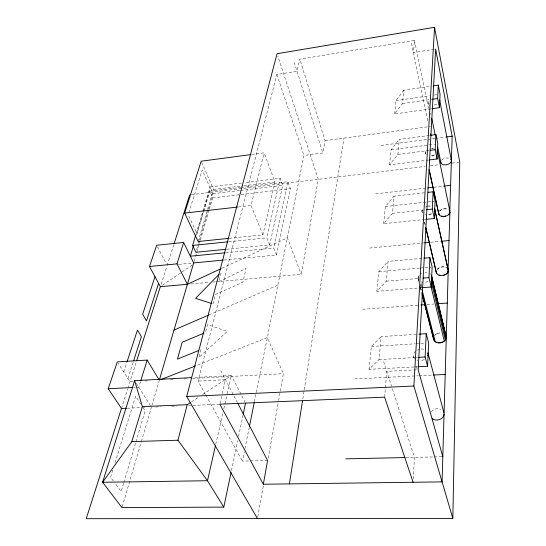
<?xml version="1.0" encoding="UTF-8"?>
<svg xmlns="http://www.w3.org/2000/svg" width="546" height="546" viewBox="0 0 546 546"><rect width="100%" height="100%" fill="white"/><g stroke="black" fill="none" stroke-linecap="round" stroke-linejoin="round"><path stroke-width="0.41" stroke-dasharray="2.73 2.05" d="M435.49 334.712L435.49 334.671A6.463 4.894 -11.2 0 1 440.049 332.951A6.463 4.894 -11.2 0 0 435.49 334.712L434.439 335.756M413.274 478.944L414.434 457.357L391.728 386.78M419.11 275.361L418.052 277.921L419.041 282.453M418.209 279.149L418.816 280.296M384.616 397.154L386.773 371.369L417.315 369.792M205.473 394.444L198.075 381.108L276.856 74.488L297.031 71.253L299.829 59.193L414.455 40.343L413.431 52.593L434.821 49.167M414.011 366.967L369.035 369.335L379.04 359.568L381.156 336.568L419.417 334.125M421.887 287.735L376.863 291.318L386.24 281.156L388.056 261.391L423.218 258.244M425.075 219.431L383.647 223.683L392.472 213.322L394.048 196.164L426.467 192.54M428.76 160.019L389.551 164.837L397.884 154.409L399.262 139.373L430.077 135.326M431.156 108.838L394.662 113.95L402.552 103.549L403.781 90.226L429.886 86.364M369.035 369.335L371.328 346.464L381.156 336.568M376.863 291.318L378.835 271.628L388.056 261.391M383.647 223.683L385.367 206.559L394.048 196.164M389.551 164.837L391.066 149.802L399.262 139.373M394.662 113.95L396 100.614L403.781 90.226M302.798 398.99L304.129 390.581M304.259 389.742L343.953 138.083M254.375 401.849L303.938 155.46L322.836 153.003L325.061 140.615L299.829 59.193M257.732 516.885L263.438 485.06M268.25 458.258L278.467 401.31M278.617 400.471L283.429 373.676L267.301 337.599L195.564 365.909M216.291 281.77L301.255 274.31L318.304 179.32L277.873 56.149M267.588 460.544L242.458 461.09L244.308 451.911M244.977 448.573L249.174 427.716M231.449 470.515L237.701 440.581M238.568 436.418L242.915 415.629M224.085 260.019L276.467 255.016L290.329 188.677L287.831 181.716L241.666 187.319M276.467 255.016L273.683 248.027L287.831 181.716M226.433 249.249L269.697 244.949L282.705 185.347L280.132 178.31L244.704 182.657M269.697 244.949L266.851 237.872L280.132 178.31M229.252 238.315L262.892 234.841L274.945 181.968L264.121 152.839L251.542 154.511M215.772 444.28L223.116 411.971M223.874 408.661L227.075 394.581M227.259 393.748L231.402 375.525L193.216 377.552M219.99 403.385L222.079 394.396M222.263 393.584L225.484 379.695L198.075 381.108M262.892 234.841L251.044 205.521L264.121 152.839M201.003 349.563L198.949 357.418L227.252 331.436L207.541 324.59L205.467 332.521M212.96 303.897L215.431 294.471L242.827 282.241L246.116 268.4L218.748 281.797L221.301 272.038M196.608 249.836L198.28 244.144M198.519 243.332L199.235 240.895M199.474 240.076L208.319 209.985M208.558 209.173L213.097 193.721L210.121 186.909L241.332 183.074M122.222 506.804L141.121 442.294M141.359 441.475L151.406 407.18M151.884 405.542L159.309 380.214L157.63 380.303M194.144 261.295L199.14 244.226M199.379 243.414L200.095 240.977M200.334 240.165L209.145 210.08M209.384 209.268L212.715 197.891L209.773 191.189L240.827 187.421M198.137 241.523L213.493 189.448L201.201 161.193M123.587 483.299L121.171 491.427L115.097 483.319M123.833 482.487L135.688 442.635M135.927 441.823L145.127 410.926L143.325 408.121M196 234.063L210.121 186.909M203.208 212.005L196.86 233.238L188.152 214.776M203.453 211.186L210.285 188.315L202.245 169.942L188.657 213.172M196.676 235.067L203.467 212.319M203.706 211.5L209.773 191.189M112.797 469.942L110.538 477.231L114.585 482.644M115.063 462.646L135.667 396.212L140.622 403.917M140.513 381.613L138.786 387.196L136.241 387.326M121.451 408.456L127.655 389.045M127.914 388.233L136.418 361.616M161.118 284.323L166.899 266.243M167.144 265.458L173.887 244.355M127.907 378.514L133.347 361.643M123.717 371.942L126.884 362.285M162.462 285.251L181.361 272.406M182.057 271.928L193.257 264.319M191.441 401.917L198.457 397.29M202.662 394.512L231.402 375.525L244.758 401.665M222.01 268.209L287.373 237.797L301.255 274.31M209.138 314.865L277.846 285.183M396 100.614L429.258 95.796M434.247 95.079L436.745 94.717M402.552 103.549L431.804 99.352M325.061 140.615L430.501 126.46M381.094 145.434L429.825 139.1M432.33 138.773L434.814 138.452M435.64 138.343L445.556 137.06M391.066 149.802L434.459 144.246M397.884 154.409L429.368 150.443M213.493 189.448L242.956 185.858M243.796 185.756L274.945 181.968M191.4 194.656L425.252 166.394M430.303 165.779L438.725 164.762M452.197 163.138L458.933 162.319M213.097 193.721L239.933 190.493M240.772 190.39L282.705 185.347M212.715 197.891L290.329 188.677M238.438 206.961L251.044 205.521M375.648 193.816L427.108 187.981M433.858 187.217L443.987 186.07M385.367 206.559L430.944 201.604M431.79 201.515L434.323 201.242M392.472 213.322L422.959 210.094M228.883 241.742L266.851 237.872M225.716 252.73L273.683 248.027M178.747 264.346L193.666 262.926M369.54 248.055L423.723 242.922M430.501 242.281L440.656 241.312M190.8 284.009L209.493 282.364M212.892 282.07L215.438 281.845M378.835 271.628L419.451 268.12M420.297 268.045L431.299 267.096M386.24 281.156L418.898 278.453M362.646 309.275L420.208 305.037M426.986 304.531L433.756 304.033M371.328 346.464L415.172 343.809M416.011 343.762L424.447 343.25M379.04 359.568L414.202 357.603M415.042 357.555L417.553 357.418M133.333 381.586L129.982 381.763L118.209 363.322M145.065 380.965L147.577 380.835M170.359 379.634L173.758 379.456M183.961 378.917L186.514 378.781M192.465 378.467L283.429 373.676M414.864 366.919L417.41 366.789M133.695 387.455L135.394 387.367M354.804 378.917L418.181 375.778M419.021 375.737L432.541 375.061M127.273 408.21L142.253 407.569M143.086 407.534L144.751 407.466M155.644 406.995L160.736 406.777M171.758 406.306L176.843 406.094M188.711 405.582L192.103 405.439M192.956 405.405L219.239 404.279M405.958 457.541L433.633 456.941M434.473 456.92L441.987 456.756M429.859 273.437L430.896 274.338M136.309 383.272L150.505 405.753M205.883 395.181L242.458 461.09M157.425 246.744L166.366 263.957M220.768 370.632L237.292 402.361M276.856 74.488L303.938 155.46M383.647 361.664L391.468 385.967M294.226 62.374L322.836 153.003M413.602 356.654L414.291 359.097M416.373 366.414L417.069 368.857M420.502 288.124L421.13 290.615M420.673 284.507L421.71 288.629M418.366 276.576L418.987 279.026M420.44 284.739L421.689 289.633M420.488 286.827L421.314 290.131M418.059 277.88L419.096 281.961M420.345 286.855L421.184 290.117M421.184 283.49L421.805 285.94M424.522 222.242L425.109 224.734M424.535 221.997L425.122 224.488M411.466 43.189L427.859 121.458M428.678 103.235L429.183 105.719M430.719 113.186L431.06 114.837M414.455 40.343L428.569 108.722M431.347 411.704A6.914 5.658 -10.6 0 1 440.772 409.282M437.128 269.56A6.067 4.272 -11.8 0 1 446.573 267.868M439.496 211.268A5.719 3.761 -12.2 0 1 448.375 209.548M441.564 160.285A5.412 3.344 -12.6 0 1 449.959 158.558M436.807 104.109A5.726 3.262 -13.7 0 1 433.961 104.962M429.19 103.965A5.726 3.262 -13.7 0 1 429.381 100.614M434.288 155.119A6.074 3.699 -13.4 0 1 429.722 156.067M425.662 153.897A6.074 3.699 -13.4 0 1 425.518 152.941L425.778 151.938A6.074 3.699 -13.4 0 1 426.426 150.955M431.668 148.423A6.074 3.699 -13.4 0 1 433.196 148.355M431.388 213.936A6.463 4.238 -13.1 0 1 428.16 214.858M422.188 212.278A6.463 4.238 -13.1 0 1 422.038 211.179L422.324 210.039A6.463 4.238 -13.1 0 1 423.013 208.934M425.423 207.118A6.463 4.238 -13.1 0 1 426.972 206.525M428.617 206.204A6.463 4.238 -13.1 0 1 430.248 206.176M428.064 281.367A6.914 4.894 -12.9 0 1 424.597 282.323M422.829 282.296A6.914 4.894 -12.9 0 1 421.212 281.927M420.249 274.208A6.914 4.894 -12.9 0 1 421.696 273.307M425.122 272.358A6.914 4.894 -12.9 0 1 426.87 272.379M424.201 359.596A7.432 5.719 -12.7 0 1 420.461 360.585M417.956 360.367A7.432 5.719 -12.7 0 1 416.816 359.998M414.25 358.012A7.432 5.719 -12.7 0 1 419.171 349.29M421.075 348.983A7.432 5.719 -12.7 0 1 424.699 349.542M439.503 211.043A5.719 3.761 -12.2 0 1 448.382 209.323M434.302 154.887A6.067 3.699 -13.4 0 1 431.279 155.774M426.214 154.511A6.067 3.699 -13.4 0 1 425.675 153.672L425.532 152.716A6.067 3.699 -13.4 0 1 426.44 150.73M431.681 148.198A6.067 3.699 -13.4 0 1 433.21 148.13M437.134 269.315A6.067 4.266 -11.8 0 1 446.58 267.622M431.401 213.691A6.463 4.232 -13.1 0 1 428.173 214.605M426.528 214.633A6.463 4.232 -13.1 0 1 425.013 214.36M422.775 213.008A6.463 4.232 -13.1 0 1 422.201 212.032L422.051 210.933A6.463 4.232 -13.1 0 1 423.027 208.695M426.986 206.286A6.463 4.232 -13.1 0 1 430.262 205.931"/><path stroke-width="0.82" d="M158.872 379.497L147.188 360.073L117.294 361.882L108.231 388.738L121.451 408.456L86.227 518.7L452.832 518.4L459.773 162.223L434.548 27.3L277.075 53.713L186.684 396.505L257.432 518.557M448.225 270.652L442.083 481.879L263.329 484.241L219.806 404.197L384.616 397.154L413.097 482.268M449.931 211.964L448.013 271.669A6.067 4.266 -11.8 0 1 443.645 275.102M442.82 456.743L418.161 369.744L435.64 49.038L452.163 136.2L449.74 212.858A5.719 3.761 -12.2 0 1 448.218 214.735M431.06 280.965L445.359 340.008L444.308 341.1A6.463 4.894 -11.2 0 1 435.21 341.653L434.234 340.731L421.942 292.54M434.234 340.69L422.433 295.017M418.256 366.741L427.593 366.25L428.658 342.997L426.221 333.695L419.417 334.125M422.734 287.667L431.231 286.991L432.145 267.021L429.914 257.644L424.058 258.169M425.914 219.342L434.37 218.475L434.602 208.736L448.068 269.669A6.067 4.272 -11.8 0 0 447.502 268.68M434.507 210.736L435.169 201.146L433.121 191.796L428.132 192.356M429.593 159.917L437.1 158.995L437.285 150.491M437.209 152.225L437.796 143.816L435.906 134.562L430.91 135.217M431.988 108.722L439.455 107.671L440.069 94.233L438.308 85.121L433.258 85.865M427.593 366.25L425.088 356.995L426.221 333.695M431.231 286.991L428.944 277.621L429.914 257.644M434.37 218.475L432.275 209.104L433.121 191.796M437.1 158.995L435.169 149.706L435.906 134.562M439.455 107.671L437.653 98.512L438.308 85.121M452.832 518.4L413.868 386.022L434.548 27.3M289.407 483.899L302.539 400.668M263.329 484.241L267.588 460.544L237.681 403.119M249.338 426.883L254.211 402.682M191.516 377.641L134.657 380.658L102.593 482.275L121.983 507.623L223.805 507.111L231.101 472.181M243.263 413.97L245.523 403.153M436.261 271.662L436.234 271.785A6.067 4.272 -11.8 0 0 442.083 275.628A6.067 4.272 -11.8 0 0 448.239 270.775M215.397 445.932L207.487 480.726L223.805 507.111M438.691 213.138L438.663 213.254A5.719 3.761 -12.2 0 0 444.171 216.509A5.719 3.761 -12.2 0 0 449.952 212.073M134.657 380.658L142.363 406.633L131.825 441.612L102.593 482.275L207.487 480.726L177.955 440.226L187.237 404.695L190.042 402.846M159.541 379.409L193.666 262.926L183.64 242.458L156.647 245.25L149.481 266.489L160.367 286.677L136.677 360.81M225.58 249.331L195.891 252.279L192.595 245.441L195.761 234.876M193.523 245.632L190.37 256.197L224.877 252.812M140.766 380.815L147.188 360.073M221.239 268.564L187.401 284.302L177.006 263.848L183.64 242.458M174.147 243.543L189.708 194.861M228.412 238.397L198.137 241.523L184.657 213.111L201.201 161.193L250.703 154.62M133.606 360.838L141.38 336.732L137.456 330.091L127.15 361.479M158.586 283.374L146.485 320.905L142.656 314.25L154.982 276.692M445.359 340.008L446.041 338.773L431.408 278.057M218.96 274.426L195.564 298.348L211.377 303.392M174.003 330.043L208.36 315.199M203.917 333.169L182.193 342.267L177.443 359.138L198.648 350.525M160.886 379.593L195.564 365.909M432.644 99.236L437.653 98.512M446.382 136.95L452.163 136.2M430.193 150.334L435.169 149.706M184.657 213.111L237.599 207.057M427.955 187.885L433.019 187.312M443.987 186.07L450.737 185.306M426.351 209.732L432.275 209.104M192.595 245.441L228.037 241.83M149.481 266.489L177.006 263.848M193.666 262.926L223.239 260.101M424.57 242.84L429.654 242.356M441.502 241.236L449.126 240.513M160.367 286.677L187.401 284.302M423.082 278.105L428.944 277.621M421.055 304.968L425.293 304.661M437.988 303.726L447.304 303.037M418.386 357.371L425.088 356.995M108.231 388.738L132.842 387.496M433.387 375.02L445.222 374.433M186.684 396.505L413.868 386.022M142.363 406.633L187.237 404.695M121.451 408.456L126.447 408.244M131.825 441.612L177.955 440.226M345.802 458.845L405.112 457.562M443.871 412.605L427.955 352.846A7.432 5.719 -12.7 0 1 427.818 355.856M421.962 293.837L433.647 339.537M422.331 291.038L435.21 341.653A6.463 4.894 -11.2 0 0 444.301 341.141L431.122 287.012M431.524 275.477L445.918 335.387M431.695 276.747L446.294 337.476M431.688 277.614L433.463 285.005M433.858 286.643L435.046 291.564M435.435 293.209L436.227 296.492M436.623 298.13L437.81 303.057M438.793 307.159L440.574 314.544M440.97 316.182L442.151 321.109M442.547 322.747L444.915 332.596M425.689 227.225L436.39 272.891M426.092 228.637L436.404 272.645A6.067 4.266 -11.8 0 0 436.957 273.642M429.456 171.021L438.82 213.991A5.719 3.761 -12.2 0 0 439.346 214.858M429.081 169.601L438.813 214.223M430.466 133.906L430.808 135.565M431.736 118.154L435.142 134.739M437.694 147.181L440.929 162.933M449.795 210.872L437.298 150.266A6.067 3.699 -13.4 0 1 437.455 151.222M451.296 159.917L439.619 99.952A5.726 3.262 -13.7 0 1 439.537 101.686M438.67 213.022L438.82 213.991M436.247 271.539L436.404 272.645M444.062 414.073A6.914 5.658 -10.6 0 1 439.632 419.519A6.914 5.658 -10.6 0 1 432.166 418.536M450.784 159.159A5.412 3.344 -12.6 0 1 447.379 164.564A5.412 3.344 -12.6 0 1 440.786 162.073M437.448 151.447A6.074 3.699 -13.4 0 1 437.196 152.457M434.766 209.835A6.463 4.238 -13.1 0 1 434.5 210.981M445.638 215.991A5.719 3.761 -12.2 0 1 444.171 216.277M442.71 216.298A5.719 3.761 -12.2 0 1 441.359 216.052M440.526 275.361A6.067 4.266 -11.8 0 1 439.093 275.048M447.508 268.434A6.067 4.266 -11.8 0 1 448.075 269.424L434.609 208.49A6.463 4.232 -13.1 0 1 434.78 209.589"/></g></svg>
